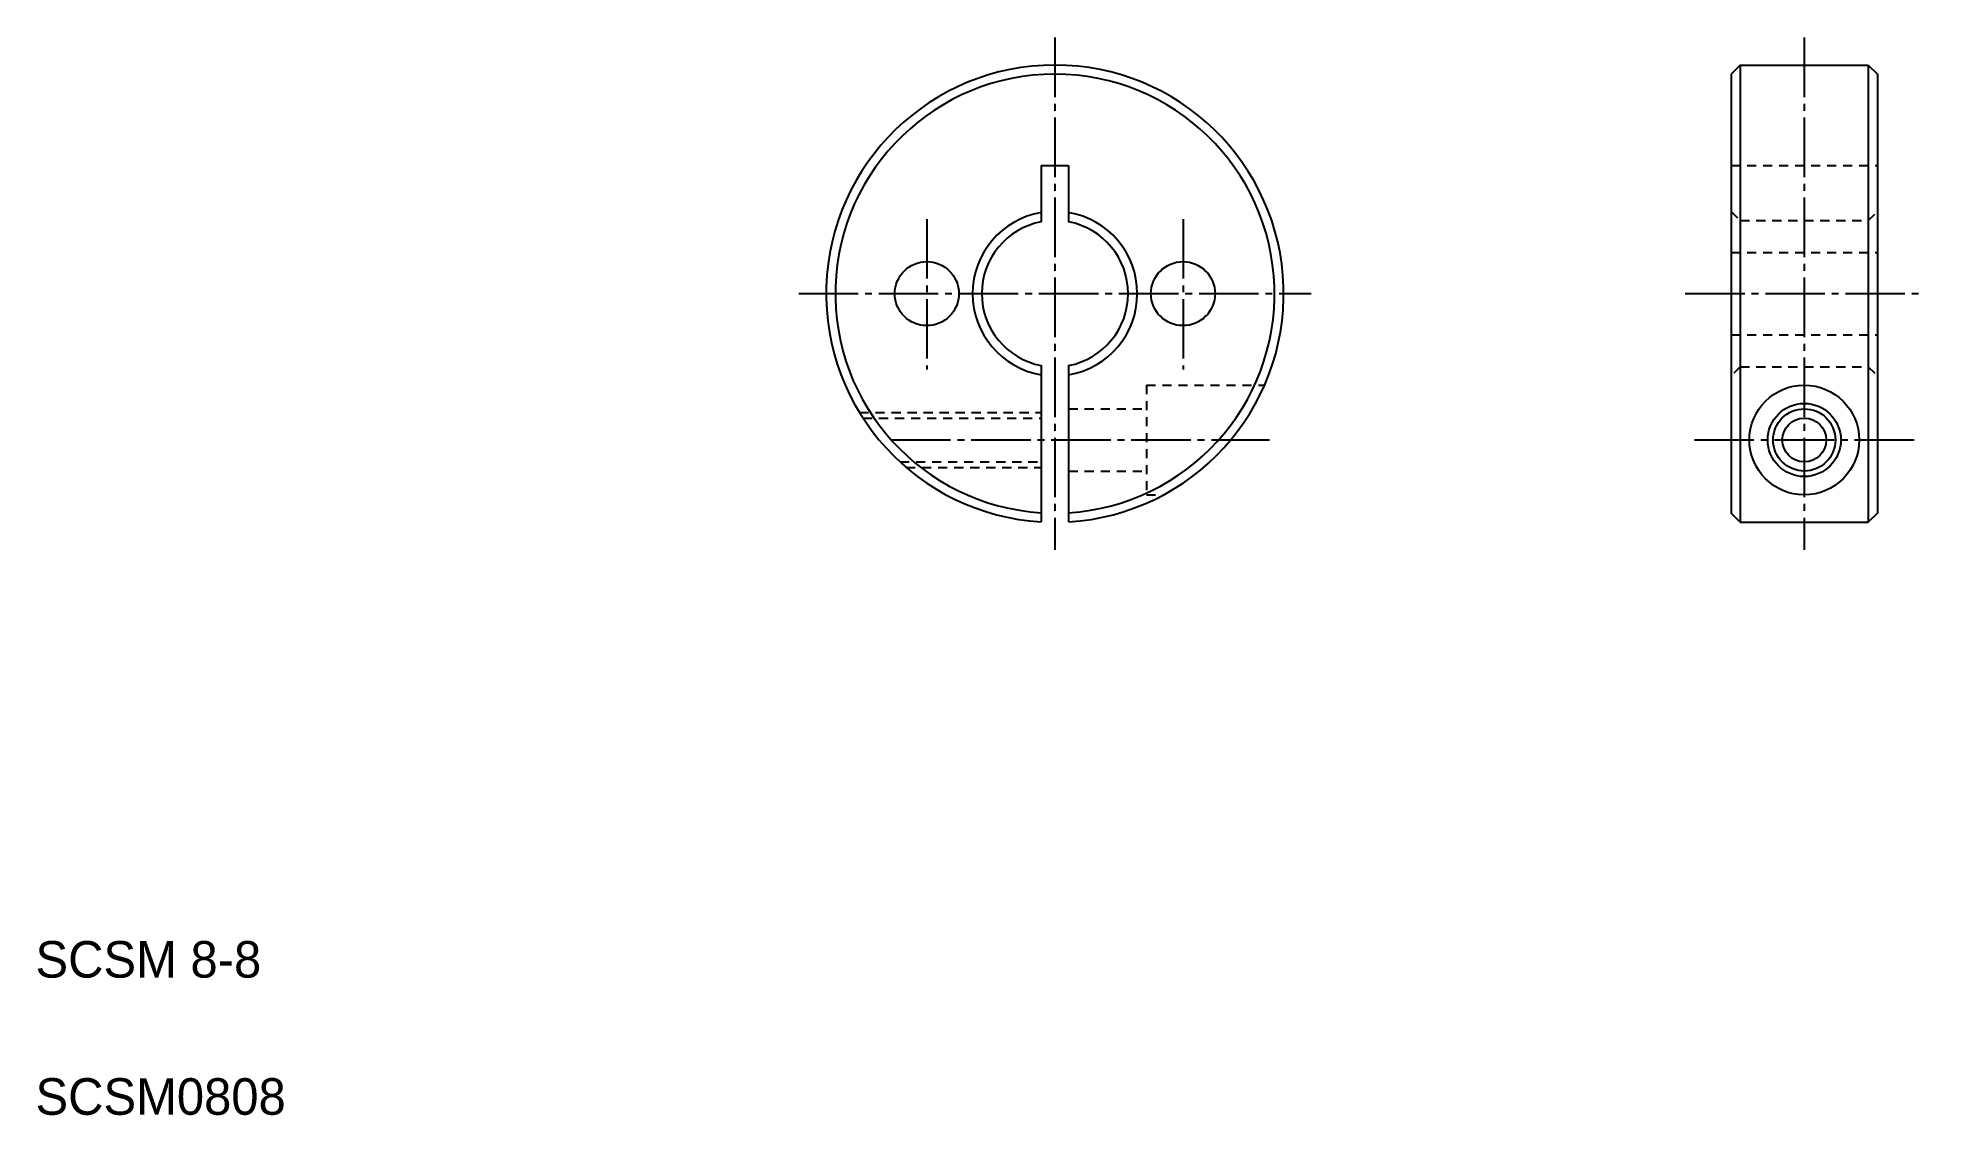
# Model space of a CAD drawing. Extents: x 5 to 108, y 5 to 64.
import ezdxf

# ---------------------------------------------------------------- set-up
doc = ezdxf.new("R2010")
doc.units = 0
doc.header["$LTSCALE"] = 0.25
doc.linetypes.add('CENTER', pattern=[17.5, 13, -1.5, 1.5, -1.5])
doc.linetypes.add('DASHED', pattern=[3.5, 2, -1.5])
doc.layers.get('0').update_dxf_attribs({"linetype": 'CONTINUOUS'})
doc.layers.add('CENTER', color=1, linetype='CENTER')

msp = doc.modelspace()

# ---------------------------------------------------------------- linework, layer by layer
at = {"color": 7, "linetype": 'CONTINUOUS'}
for p, q in [((98.16, 62.4), (97.66, 61.9)), ((97.66, 61.9), (97.66, 37.9)), ((98.16, 62.4), (98.16, 37.4)), ((98.16, 62.4), (105.16, 62.4)), ((105.16, 62.4), (105.16, 37.4)), ((105.16, 62.4), (105.66, 61.9)), ((105.66, 61.9), (105.66, 37.9)), ((59.96, 56.9), (59.96, 53.83)), ((59.96, 56.9), (61.46, 56.9)), ((61.46, 56.9), (61.46, 53.83)), ((59.96, 45.97), (59.96, 37.42)), ((61.46, 45.97), (61.46, 37.42)), ((98.16, 37.4), (97.66, 37.9)), ((98.16, 37.4), (105.16, 37.4)), ((105.66, 37.9), (105.16, 37.4))]:
    msp.add_line(p, q, dxfattribs=at)
for p, q in [((100.16, 62.4), (100.16, 62.4)), ((102.16, 62.4), (102.16, 62.4))]:
    msp.add_line(p, q)
at = {"color": 3, "linetype": 'DASHED'}
for p, q in [((97.66, 56.9), (105.66, 56.9)), ((97.66, 54.4), (98.16, 53.9)), ((98.16, 53.9), (105.16, 53.9)), ((105.16, 53.9), (105.66, 54.4)), ((97.66, 52.15), (105.66, 52.15)), ((97.66, 47.65), (105.66, 47.65)), ((98.16, 45.9), (97.66, 45.4)), ((98.16, 45.9), (105.16, 45.9)), ((105.16, 45.9), (105.66, 45.4)), ((65.71, 44.9), (65.71, 38.9)), ((65.71, 44.9), (72.17, 44.9)), ((50.03, 43.4), (59.96, 43.4)), ((61.46, 43.6), (65.71, 43.6)), ((50.22, 43.1), (59.96, 43.1)), ((52.25, 40.7), (59.96, 40.7)), ((52.58, 40.4), (59.96, 40.4)), ((61.46, 40.2), (65.71, 40.2)), ((65.71, 38.9), (66.65, 38.9))]:
    msp.add_line(p, q, dxfattribs=at)
for centre, radius in [((53.71, 49.9), 1.75), ((67.71, 49.9), 1.75), ((101.66, 41.9), 3), ((101.66, 41.9), 2), ((101.66, 41.9), 1.2)]:
    msp.add_circle(centre, radius)
at = {"color": 3}
msp.add_circle((101.66, 41.9), 1.7, dxfattribs=at)
at = {"color": 7, "linetype": 'CONTINUOUS'}
for radius, start, end in [(12.5, 273.4398, 266.5602), (12, 273.5833, 266.4167), (4.5, 99.5941, 260.4059), (4, 100.8069, 259.1931), (4.5, 0, 80.4059), (4, 0, 79.1931), (4, 280.8069, 0), (4.5, 279.5941, 0)]:
    msp.add_arc((60.71, 49.9), radius, start, end, dxfattribs=at)
at = {"layer": 'CENTER', "color": 1, "linetype": 'CENTER'}
for p, q in [((60.71, 63.9), (60.71, 35.9)), ((101.66, 63.9), (101.66, 35.9)), ((53.71, 53.98), (53.71, 45.75)), ((67.71, 53.98), (67.71, 45.75)), ((46.71, 49.9), (74.71, 49.9)), ((95.16, 49.9), (108.16, 49.9)), ((51.76, 41.9), (72.43, 41.9)), ((95.66, 41.9), (107.66, 41.9))]:
    msp.add_line(p, q, dxfattribs=at)

# ---------------------------------------------------------------- texts
for s, p in [('SCSM 8-8', (5, 12.5)), ('SCSM0808', (5, 5))]:
    msp.add_text(s, height=2).set_placement(p)

doc.saveas('drawing.dxf')
